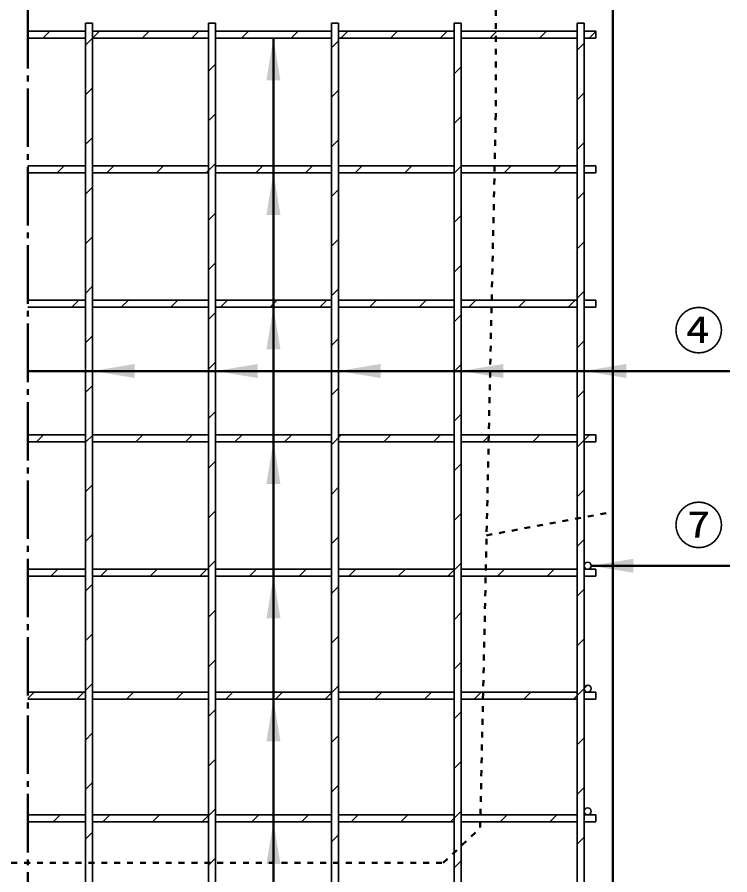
# Model space of a CAD drawing. Units: millimetres, scale not verified. Extents: x 100 to 4105, y 100 to 2870.
# Drawn here: x 2474 to 3083, y 705 to 1438 of the extents above; entities that cross this region are included whole.
import ezdxf
from ezdxf.enums import TextEntityAlignment as Align

# ---------------------------------------------------------------- set-up
doc = ezdxf.new("R2010")
doc.units = ezdxf.units.MM
doc.header["$LTSCALE"] = 5
doc.linetypes.add('USER1', pattern=[13.4, 10, -1.2, 1, -1.2])
doc.linetypes.add('USER2', pattern=[2.2, 1, -1.2])
doc.layers.add('V-nasSTD', color=7, linetype='Continuous', lineweight=35)
doc.styles.add('ＭＳ ゴシック', font='')
doc.styles.get('ＭＳ ゴシック').set_extended_font_data('MS Gothic')

msp = doc.modelspace()

# ---------------------------------------------------------------- hatches: boundary and pattern name
at = {"layer": 'V-nasSTD'}
for points in [[(2686.969, 1384.045), (2692.969, 1420.045), (2698.969, 1384.045)], [(2686.969, 1269.045), (2692.969, 1305.045), (2698.969, 1269.045)], [(2686.969, 1154.045), (2692.969, 1190.045), (2698.969, 1154.045)], [(2574.469, 1141.545), (2538.469, 1135.545), (2574.469, 1129.545)], [(2679.469, 1141.545), (2643.469, 1135.545), (2679.469, 1129.545)], [(2784.469, 1141.545), (2748.469, 1135.545), (2784.469, 1129.545)], [(2889.469, 1141.545), (2853.469, 1135.545), (2889.469, 1129.545)], [(2994.469, 1141.545), (2958.469, 1135.545), (2994.469, 1129.545)], [(2686.969, 1039.045), (2692.969, 1075.045), (2698.969, 1039.045)], [(3000.469, 975.045), (2964.469, 969.045), (3000.469, 963.045)], [(2686.969, 924.045), (2692.969, 960.045), (2698.969, 924.045)], [(2686.969, 819.045), (2692.969, 855.045), (2698.969, 819.045)], [(2686.969, 714.045), (2692.969, 750.045), (2698.969, 714.045)]]:
    msp.add_hatch(color=256, dxfattribs=at).paths.add_polyline_path(points)

# ---------------------------------------------------------------- linework, layer by layer
at = {"layer": 'V-nasSTD', "linetype": 'USER1', "lineweight": 50}
msp.add_line((2482.969, 590.045), (2482.969, 1632.045), dxfattribs=at)
at = {"layer": 'V-nasSTD', "linetype": 'USER2', "lineweight": 50}
for p, q in [((2882.969, 1455.045), (2882.969, 1355.045)), ((2882.969, 1355.045), (2869.618, 744.693)), ((2875.094, 995.045), (2982.969, 1015.045)), ((2837.969, 715.045), (2869.618, 744.693)), ((2127.969, 715.045), (2837.969, 715.045)), ((2127.969, 715.045), (2837.969, 715.045))]:
    msp.add_line(p, q, dxfattribs=at)
at = {"layer": 'V-nasSTD', "lineweight": 50}
for p, q in [((2982.969, 1455.045), (2982.969, 615.045)), ((2692.969, 560.045), (2692.969, 1420.045)), ((3082.969, 1135.545), (2482.969, 1135.545)), ((2964.469, 969.045), (3082.969, 969.045))]:
    msp.add_line(p, q, dxfattribs=at)
at = {"layer": 'V-nasSTD'}
for p, q in [((2532.469, 1433.045), (2532.469, 643.045)), ((2532.469, 1433.045), (2538.469, 1433.045)), ((2532.469, 1426.045), (2532.469, 1430.045)), ((2538.469, 1433.045), (2538.469, 643.045)), ((2538.469, 1430.045), (2538.469, 1426.045)), ((2637.469, 1433.045), (2637.469, 643.045)), ((2637.469, 1433.045), (2643.469, 1433.045)), ((2637.469, 1426.045), (2637.469, 1430.045)), ((2643.469, 1433.045), (2643.469, 643.045)), ((2643.469, 1430.045), (2643.469, 1426.045)), ((2742.469, 1433.045), (2742.469, 643.045)), ((2742.469, 1433.045), (2748.469, 1433.045)), ((2742.469, 1426.045), (2742.469, 1430.045)), ((2748.469, 1433.045), (2748.469, 643.045)), ((2748.469, 1430.045), (2748.469, 1426.045)), ((2847.469, 1433.045), (2847.469, 643.045)), ((2847.469, 1433.045), (2853.469, 1433.045)), ((2847.469, 1426.045), (2847.469, 1430.045)), ((2853.469, 1433.045), (2853.469, 643.045)), ((2853.469, 1430.045), (2853.469, 1426.045)), ((2952.469, 1433.045), (2952.469, 643.045)), ((2952.469, 1433.045), (2958.469, 1433.045)), ((2952.469, 1426.045), (2952.469, 1430.045)), ((2958.469, 1433.045), (2958.469, 643.045)), ((2958.469, 1430.045), (2958.469, 1426.045)), ((2532.469, 1426.045), (2482.969, 1426.045)), ((2482.969, 1426.045), (2532.469, 1426.045)), ((2496.013, 1420.045), (2502.013, 1426.045)), ((2532.469, 1414.075), (2544.439, 1426.045)), ((2637.469, 1426.045), (2538.469, 1426.045)), ((2538.469, 1426.045), (2637.469, 1426.045)), ((2580.866, 1420.045), (2586.866, 1426.045)), ((2623.292, 1420.045), (2629.292, 1426.045)), ((2742.469, 1426.045), (2643.469, 1426.045)), ((2643.469, 1426.045), (2742.469, 1426.045)), ((2665.719, 1420.045), (2671.719, 1426.045)), ((2708.145, 1420.045), (2714.145, 1426.045)), ((2847.469, 1426.045), (2748.469, 1426.045)), ((2748.469, 1426.045), (2847.469, 1426.045)), ((2750.571, 1420.045), (2756.571, 1426.045)), ((2792.998, 1420.045), (2798.998, 1426.045)), ((2835.424, 1420.045), (2841.424, 1426.045)), ((2952.469, 1426.045), (2853.469, 1426.045)), ((2853.469, 1426.045), (2952.469, 1426.045)), ((2877.851, 1420.045), (2883.851, 1426.045)), ((2920.277, 1420.045), (2926.277, 1426.045)), ((2958.469, 1426.045), (2968.469, 1426.045)), ((2958.469, 1426.045), (2968.469, 1426.045)), ((2962.703, 1420.045), (2968.469, 1425.811)), ((2968.469, 1426.045), (2968.469, 1420.045)), ((2968.469, 1426.045), (2968.469, 1420.045)), ((2532.469, 1420.045), (2482.969, 1420.045)), ((2532.469, 1420.045), (2482.969, 1420.045)), ((2532.469, 1311.045), (2532.469, 1420.045)), ((2637.469, 1420.045), (2538.469, 1420.045)), ((2538.469, 1420.045), (2538.469, 1311.045)), ((2637.469, 1420.045), (2538.469, 1420.045)), ((2637.469, 1311.045), (2637.469, 1420.045)), ((2742.469, 1420.045), (2643.469, 1420.045)), ((2742.469, 1420.045), (2643.469, 1420.045)), ((2643.469, 1420.045), (2643.469, 1311.045)), ((2742.469, 1311.045), (2742.469, 1420.045)), ((2742.469, 1411.943), (2748.469, 1417.943)), ((2847.469, 1420.045), (2748.469, 1420.045)), ((2748.469, 1420.045), (2748.469, 1311.045)), ((2847.469, 1420.045), (2748.469, 1420.045)), ((2847.469, 1311.045), (2847.469, 1420.045)), ((2952.469, 1420.045), (2853.469, 1420.045)), ((2853.469, 1420.045), (2853.469, 1311.045)), ((2952.469, 1420.045), (2853.469, 1420.045)), ((2952.469, 1311.045), (2952.469, 1420.045)), ((2952.469, 1409.811), (2958.469, 1415.811)), ((2958.469, 1420.045), (2968.469, 1420.045)), ((2968.469, 1420.045), (2958.469, 1420.045)), ((2958.469, 1420.045), (2958.469, 1311.045)), ((2637.469, 1391.796), (2643.469, 1397.796)), ((2847.469, 1389.664), (2853.469, 1395.664)), ((2532.469, 1371.648), (2538.469, 1377.648)), ((2742.469, 1369.516), (2748.469, 1375.516)), ((2952.469, 1367.384), (2958.469, 1373.384)), ((2637.469, 1349.369), (2643.469, 1355.369)), ((2847.469, 1347.237), (2853.469, 1353.237)), ((2532.469, 1329.222), (2538.469, 1335.222)), ((2742.469, 1327.09), (2748.469, 1333.09)), ((2952.469, 1324.958), (2958.469, 1330.958)), ((2635.571, 1305.045), (2643.469, 1312.943)), ((2532.469, 1311.045), (2482.969, 1311.045)), ((2482.969, 1311.045), (2532.469, 1311.045)), ((2508.292, 1305.045), (2514.292, 1311.045)), ((2637.469, 1311.045), (2538.469, 1311.045)), ((2538.469, 1311.045), (2637.469, 1311.045)), ((2550.719, 1305.045), (2556.719, 1311.045)), ((2593.145, 1305.045), (2599.145, 1311.045)), ((2742.469, 1311.045), (2643.469, 1311.045)), ((2643.469, 1311.045), (2742.469, 1311.045)), ((2677.998, 1305.045), (2683.998, 1311.045)), ((2720.424, 1305.045), (2726.424, 1311.045)), ((2847.469, 1311.045), (2748.469, 1311.045)), ((2748.469, 1311.045), (2847.469, 1311.045)), ((2762.851, 1305.045), (2768.851, 1311.045)), ((2805.277, 1305.045), (2811.277, 1311.045)), ((2847.469, 1304.811), (2853.703, 1311.045)), ((2952.469, 1311.045), (2853.469, 1311.045)), ((2853.469, 1311.045), (2952.469, 1311.045)), ((2890.13, 1305.045), (2896.13, 1311.045)), ((2932.556, 1305.045), (2938.556, 1311.045)), ((2958.469, 1311.045), (2968.469, 1311.045)), ((2958.469, 1311.045), (2968.469, 1311.045)), ((2968.469, 1311.045), (2968.469, 1305.045)), ((2968.469, 1311.045), (2968.469, 1305.045)), ((2532.469, 1305.045), (2482.969, 1305.045)), ((2532.469, 1305.045), (2482.969, 1305.045)), ((2532.469, 1196.045), (2532.469, 1305.045)), ((2637.469, 1305.045), (2538.469, 1305.045)), ((2637.469, 1305.045), (2538.469, 1305.045)), ((2538.469, 1305.045), (2538.469, 1196.045)), ((2637.469, 1196.045), (2637.469, 1305.045)), ((2742.469, 1305.045), (2643.469, 1305.045)), ((2742.469, 1305.045), (2643.469, 1305.045)), ((2643.469, 1305.045), (2643.469, 1196.045)), ((2742.469, 1196.045), (2742.469, 1305.045)), ((2847.469, 1305.045), (2748.469, 1305.045)), ((2748.469, 1305.045), (2748.469, 1196.045)), ((2847.469, 1305.045), (2748.469, 1305.045)), ((2847.469, 1196.045), (2847.469, 1305.045)), ((2952.469, 1305.045), (2853.469, 1305.045)), ((2853.469, 1305.045), (2853.469, 1196.045)), ((2952.469, 1305.045), (2853.469, 1305.045)), ((2952.469, 1196.045), (2952.469, 1305.045)), ((2958.469, 1305.045), (2968.469, 1305.045)), ((2968.469, 1305.045), (2958.469, 1305.045)), ((2958.469, 1305.045), (2958.469, 1196.045)), ((2532.469, 1286.796), (2538.469, 1292.796)), ((2742.469, 1284.664), (2748.469, 1290.664)), ((2952.469, 1282.532), (2958.469, 1288.532)), ((2637.469, 1264.516), (2643.469, 1270.516)), ((2847.469, 1262.384), (2853.469, 1268.384)), ((2532.469, 1244.369), (2538.469, 1250.369)), ((2742.469, 1242.237), (2748.469, 1248.237)), ((2952.469, 1240.105), (2958.469, 1246.105)), ((2637.469, 1222.09), (2643.469, 1228.09)), ((2847.469, 1219.958), (2853.469, 1225.958)), ((2532.469, 1201.943), (2538.469, 1207.943)), ((2742.469, 1199.811), (2748.469, 1205.811)), ((2952.469, 1197.679), (2958.469, 1203.679)), ((2532.469, 1196.045), (2482.969, 1196.045)), ((2482.969, 1196.045), (2532.469, 1196.045)), ((2520.571, 1190.045), (2526.571, 1196.045)), ((2637.469, 1196.045), (2538.469, 1196.045)), ((2538.469, 1196.045), (2637.469, 1196.045)), ((2562.998, 1190.045), (2568.998, 1196.045)), ((2605.424, 1190.045), (2611.424, 1196.045)), ((2742.469, 1196.045), (2643.469, 1196.045)), ((2643.469, 1196.045), (2742.469, 1196.045)), ((2647.851, 1190.045), (2653.851, 1196.045)), ((2690.277, 1190.045), (2696.277, 1196.045)), ((2732.703, 1190.045), (2738.703, 1196.045)), ((2847.469, 1196.045), (2748.469, 1196.045)), ((2748.469, 1196.045), (2847.469, 1196.045)), ((2775.13, 1190.045), (2781.13, 1196.045)), ((2817.556, 1190.045), (2823.556, 1196.045)), ((2952.469, 1196.045), (2853.469, 1196.045)), ((2853.469, 1196.045), (2952.469, 1196.045)), ((2859.983, 1190.045), (2865.983, 1196.045)), ((2902.409, 1190.045), (2908.409, 1196.045)), ((2944.835, 1190.045), (2950.835, 1196.045)), ((2958.469, 1196.045), (2968.469, 1196.045)), ((2958.469, 1196.045), (2968.469, 1196.045)), ((2968.469, 1196.045), (2968.469, 1190.045)), ((2968.469, 1196.045), (2968.469, 1190.045)), ((2532.469, 1190.045), (2482.969, 1190.045)), ((2532.469, 1190.045), (2482.969, 1190.045)), ((2532.469, 1081.045), (2532.469, 1190.045)), ((2637.469, 1190.045), (2538.469, 1190.045)), ((2538.469, 1190.045), (2538.469, 1081.045)), ((2637.469, 1190.045), (2538.469, 1190.045)), ((2637.469, 1081.045), (2637.469, 1190.045)), ((2742.469, 1190.045), (2643.469, 1190.045)), ((2643.469, 1081.045), (2643.469, 1190.045)), ((2643.469, 1190.045), (2742.469, 1190.045)), ((2742.469, 1190.045), (2742.469, 1081.045)), ((2847.469, 1190.045), (2748.469, 1190.045)), ((2748.469, 1190.045), (2748.469, 1081.045)), ((2847.469, 1190.045), (2748.469, 1190.045)), ((2847.469, 1081.045), (2847.469, 1190.045)), ((2952.469, 1190.045), (2853.469, 1190.045)), ((2853.469, 1190.045), (2853.469, 1081.045)), ((2952.469, 1190.045), (2853.469, 1190.045)), ((2952.469, 1081.045), (2952.469, 1190.045)), ((2958.469, 1190.045), (2968.469, 1190.045)), ((2968.469, 1190.045), (2958.469, 1190.045)), ((2958.469, 1190.045), (2958.469, 1081.045)), ((2637.469, 1179.664), (2643.469, 1185.664)), ((2847.469, 1177.532), (2853.469, 1183.532)), ((2532.469, 1159.516), (2538.469, 1165.516)), ((2742.469, 1157.384), (2748.469, 1163.384)), ((2952.469, 1155.252), (2958.469, 1161.252)), ((2637.469, 1137.237), (2643.469, 1143.237)), ((2847.469, 1135.105), (2853.469, 1141.105)), ((2532.469, 1117.09), (2538.469, 1123.09)), ((2742.469, 1114.958), (2748.469, 1120.958)), ((2952.469, 1112.826), (2958.469, 1118.826)), ((2637.469, 1094.811), (2643.469, 1100.811)), ((2847.469, 1092.679), (2853.469, 1098.679)), ((2532.469, 1081.045), (2482.969, 1081.045)), ((2482.969, 1081.045), (2532.469, 1081.045)), ((2490.424, 1075.045), (2496.424, 1081.045)), ((2532.469, 1074.664), (2538.851, 1081.045)), ((2637.469, 1081.045), (2538.469, 1081.045)), ((2538.469, 1081.045), (2637.469, 1081.045)), ((2575.277, 1075.045), (2581.277, 1081.045)), ((2617.703, 1075.045), (2623.703, 1081.045)), ((2742.469, 1081.045), (2643.469, 1081.045)), ((2742.469, 1081.045), (2643.469, 1081.045)), ((2660.13, 1075.045), (2666.13, 1081.045)), ((2702.556, 1075.045), (2708.556, 1081.045)), ((2742.469, 1072.532), (2750.983, 1081.045)), ((2847.469, 1081.045), (2748.469, 1081.045)), ((2748.469, 1081.045), (2847.469, 1081.045)), ((2787.409, 1075.045), (2793.409, 1081.045)), ((2829.835, 1075.045), (2835.835, 1081.045)), ((2952.469, 1081.045), (2853.469, 1081.045)), ((2853.469, 1081.045), (2952.469, 1081.045)), ((2872.262, 1075.045), (2878.262, 1081.045)), ((2914.688, 1075.045), (2920.688, 1081.045)), ((2952.469, 1070.399), (2963.115, 1081.045)), ((2958.469, 1081.045), (2968.469, 1081.045)), ((2958.469, 1081.045), (2968.469, 1081.045)), ((2968.469, 1081.045), (2968.469, 1075.045)), ((2968.469, 1081.045), (2968.469, 1075.045)), ((2532.469, 1075.045), (2482.969, 1075.045)), ((2532.469, 1075.045), (2482.969, 1075.045)), ((2532.469, 966.045), (2532.469, 1075.045)), ((2637.469, 1075.045), (2538.469, 1075.045)), ((2538.469, 1075.045), (2538.469, 966.045)), ((2637.469, 1075.045), (2538.469, 1075.045)), ((2637.469, 966.045), (2637.469, 1075.045)), ((2742.469, 1075.045), (2643.469, 1075.045)), ((2643.469, 966.045), (2643.469, 1075.045)), ((2643.469, 1075.045), (2742.469, 1075.045)), ((2742.469, 1075.045), (2742.469, 966.045)), ((2847.469, 1075.045), (2748.469, 1075.045)), ((2748.469, 1075.045), (2748.469, 966.045)), ((2847.469, 1075.045), (2748.469, 1075.045)), ((2847.469, 966.045), (2847.469, 1075.045)), ((2952.469, 1075.045), (2853.469, 1075.045)), ((2853.469, 1075.045), (2853.469, 966.045)), ((2952.469, 1075.045), (2853.469, 1075.045)), ((2952.469, 969.045), (2952.469, 1075.045)), ((2958.469, 1075.045), (2968.469, 1075.045)), ((2968.469, 1075.045), (2958.469, 1075.045)), ((2958.469, 1075.045), (2958.469, 966.045)), ((2637.469, 1052.384), (2643.469, 1058.384)), ((2847.469, 1050.252), (2853.469, 1056.252)), ((2532.469, 1032.237), (2538.469, 1038.237)), ((2742.469, 1030.105), (2748.469, 1036.105)), ((2952.469, 1027.973), (2958.469, 1033.973)), ((2637.469, 1009.958), (2643.469, 1015.958)), ((2847.469, 1007.826), (2853.469, 1013.826)), ((2532.469, 989.811), (2538.469, 995.811)), ((2742.469, 987.679), (2748.469, 993.679)), ((2952.469, 985.547), (2958.469, 991.547)), ((2637.469, 967.532), (2643.469, 973.532)), ((2842.115, 960.045), (2853.469, 971.399)), ((2952.469, 966.045), (2952.469, 969.045)), ((2532.469, 966.045), (2482.969, 966.045)), ((2482.969, 966.045), (2532.469, 966.045)), ((2502.703, 960.045), (2508.703, 966.045)), ((2637.469, 966.045), (2538.469, 966.045)), ((2538.469, 966.045), (2637.469, 966.045)), ((2545.13, 960.045), (2551.13, 966.045)), ((2587.556, 960.045), (2593.556, 966.045)), ((2629.983, 960.045), (2635.983, 966.045)), ((2742.469, 966.045), (2643.469, 966.045)), ((2742.469, 966.045), (2643.469, 966.045)), ((2672.409, 960.045), (2678.409, 966.045)), ((2714.835, 960.045), (2720.835, 966.045)), ((2847.469, 966.045), (2748.469, 966.045)), ((2748.469, 966.045), (2847.469, 966.045)), ((2757.262, 960.045), (2763.262, 966.045)), ((2799.688, 960.045), (2805.688, 966.045)), ((2952.469, 966.045), (2853.469, 966.045)), ((2853.469, 966.045), (2949.469, 966.045)), ((2884.541, 960.045), (2890.541, 966.045)), ((2926.968, 960.045), (2932.968, 966.045)), ((2952.469, 966.045), (2949.469, 966.045)), ((2949.469, 966.045), (2952.469, 966.045)), ((2958.469, 966.045), (2968.469, 966.045)), ((2958.469, 966.045), (2968.469, 966.045)), ((2968.469, 966.045), (2968.469, 960.045)), ((2968.469, 966.045), (2968.469, 960.045)), ((2532.469, 960.045), (2482.969, 960.045)), ((2532.469, 960.045), (2482.969, 960.045)), ((2532.469, 861.045), (2532.469, 960.045)), ((2532.469, 947.384), (2538.469, 953.384)), ((2637.469, 960.045), (2538.469, 960.045)), ((2538.469, 960.045), (2538.469, 861.045)), ((2637.469, 960.045), (2538.469, 960.045)), ((2637.469, 861.045), (2637.469, 960.045)), ((2742.469, 960.045), (2643.469, 960.045)), ((2643.469, 861.045), (2643.469, 960.045)), ((2643.469, 960.045), (2742.469, 960.045)), ((2742.469, 960.045), (2742.469, 861.045)), ((2847.469, 960.045), (2748.469, 960.045)), ((2748.469, 960.045), (2748.469, 861.045)), ((2847.469, 960.045), (2748.469, 960.045)), ((2847.469, 861.045), (2847.469, 960.045)), ((2952.469, 960.045), (2853.469, 960.045)), ((2853.469, 960.045), (2853.469, 861.045)), ((2952.469, 960.045), (2853.469, 960.045)), ((2952.469, 861.045), (2952.469, 960.045)), ((2958.469, 960.045), (2968.469, 960.045)), ((2968.469, 960.045), (2958.469, 960.045)), ((2958.469, 960.045), (2958.469, 861.045)), ((2742.469, 945.252), (2748.469, 951.252)), ((2952.469, 943.12), (2958.469, 949.12)), ((2637.469, 925.105), (2643.469, 931.105)), ((2847.469, 922.973), (2853.469, 928.973)), ((2532.469, 904.958), (2538.469, 910.958)), ((2742.469, 902.826), (2748.469, 908.826)), ((2952.469, 900.694), (2958.469, 906.694)), ((2637.469, 882.679), (2643.469, 888.679)), ((2847.469, 880.547), (2853.469, 886.547)), ((2532.469, 862.532), (2538.469, 868.532)), ((2737.115, 855.045), (2748.469, 866.399)), ((2958.478, 864.276), (2961.238, 867.036)), ((2532.469, 861.045), (2482.969, 861.045)), ((2482.969, 855.458), (2488.556, 861.045)), ((2482.969, 861.045), (2532.469, 861.045)), ((2524.983, 855.045), (2530.983, 861.045)), ((2637.469, 861.045), (2538.469, 861.045)), ((2538.469, 861.045), (2637.469, 861.045)), ((2567.409, 855.045), (2573.409, 861.045)), ((2609.835, 855.045), (2615.835, 861.045)), ((2742.469, 861.045), (2643.469, 861.045)), ((2742.469, 861.045), (2643.469, 861.045)), ((2652.262, 855.045), (2658.262, 861.045)), ((2694.688, 855.045), (2700.688, 861.045)), ((2847.469, 861.045), (2748.469, 861.045)), ((2748.469, 861.045), (2847.469, 861.045)), ((2779.541, 855.045), (2785.541, 861.045)), ((2821.968, 855.045), (2827.968, 861.045)), ((2952.469, 861.045), (2853.469, 861.045)), ((2853.469, 861.045), (2952.469, 861.045)), ((2864.394, 855.045), (2870.394, 861.045)), ((2906.82, 855.045), (2912.82, 861.045)), ((2949.247, 855.045), (2958.469, 864.267)), ((2958.469, 861.045), (2968.469, 861.045)), ((2958.469, 861.045), (2968.469, 861.045)), ((2968.469, 861.045), (2968.469, 855.045)), ((2968.469, 861.045), (2968.469, 855.045)), ((2532.469, 855.045), (2482.969, 855.045)), ((2532.469, 855.045), (2482.969, 855.045)), ((2532.469, 756.045), (2532.469, 855.045)), ((2637.469, 855.045), (2538.469, 855.045)), ((2538.469, 855.045), (2538.469, 756.045)), ((2637.469, 855.045), (2538.469, 855.045)), ((2637.469, 756.045), (2637.469, 855.045)), ((2742.469, 855.045), (2643.469, 855.045)), ((2643.469, 756.045), (2643.469, 855.045)), ((2643.469, 855.045), (2742.469, 855.045)), ((2742.469, 855.045), (2742.469, 756.045)), ((2847.469, 855.045), (2748.469, 855.045)), ((2748.469, 855.045), (2748.469, 756.045)), ((2847.469, 855.045), (2748.469, 855.045)), ((2847.469, 756.045), (2847.469, 855.045)), ((2952.469, 855.045), (2853.469, 855.045)), ((2853.469, 855.045), (2853.469, 756.045)), ((2952.469, 855.045), (2853.469, 855.045)), ((2952.469, 814.045), (2952.469, 855.045)), ((2958.469, 855.045), (2968.469, 855.045)), ((2968.469, 855.045), (2958.469, 855.045)), ((2958.469, 855.045), (2958.469, 756.045)), ((2637.469, 840.252), (2643.469, 846.252)), ((2847.469, 838.12), (2853.469, 844.12)), ((2532.469, 820.105), (2538.469, 826.105)), ((2742.469, 817.973), (2748.469, 823.973)), ((2952.469, 815.841), (2958.469, 821.841)), ((2952.469, 756.045), (2952.469, 814.045)), ((2637.469, 797.826), (2643.469, 803.826)), ((2847.469, 795.694), (2853.469, 801.694)), ((2532.469, 777.679), (2538.469, 783.679)), ((2742.469, 775.547), (2748.469, 781.547)), ((2952.469, 773.415), (2958.469, 779.415)), ((2532.469, 756.045), (2482.969, 756.045)), ((2482.969, 756.045), (2532.469, 756.045)), ((2504.835, 750.045), (2510.835, 756.045)), ((2637.469, 756.045), (2538.469, 756.045)), ((2538.469, 756.045), (2637.469, 756.045)), ((2547.262, 750.045), (2553.262, 756.045)), ((2589.688, 750.045), (2595.688, 756.045)), ((2632.115, 750.045), (2643.469, 761.399)), ((2742.469, 756.045), (2643.469, 756.045)), ((2742.469, 756.045), (2643.469, 756.045)), ((2674.541, 750.045), (2680.541, 756.045)), ((2716.968, 750.045), (2722.968, 756.045)), ((2847.469, 756.045), (2748.469, 756.045)), ((2748.469, 756.045), (2847.469, 756.045)), ((2759.394, 750.045), (2765.394, 756.045)), ((2801.82, 750.045), (2807.82, 756.045)), ((2844.247, 750.045), (2853.469, 759.267)), ((2952.469, 756.045), (2853.469, 756.045)), ((2853.469, 756.045), (2952.469, 756.045)), ((2886.673, 750.045), (2892.673, 756.045)), ((2929.1, 750.045), (2935.1, 756.045)), ((2958.469, 756.045), (2968.469, 756.045)), ((2958.469, 756.045), (2968.469, 756.045)), ((2968.469, 756.045), (2968.469, 750.045)), ((2968.469, 756.045), (2968.469, 750.045)), ((2532.469, 750.045), (2482.969, 750.045)), ((2532.469, 750.045), (2482.969, 750.045)), ((2532.469, 652.045), (2532.469, 750.045)), ((2637.469, 750.045), (2538.469, 750.045)), ((2538.469, 750.045), (2538.469, 652.045)), ((2637.469, 750.045), (2538.469, 750.045)), ((2637.469, 652.045), (2637.469, 750.045)), ((2742.469, 750.045), (2643.469, 750.045)), ((2643.469, 652.045), (2643.469, 750.045)), ((2643.469, 750.045), (2742.469, 750.045)), ((2742.469, 750.045), (2742.469, 652.045)), ((2847.469, 750.045), (2748.469, 750.045)), ((2748.469, 750.045), (2748.469, 652.045)), ((2847.469, 750.045), (2748.469, 750.045)), ((2847.469, 652.045), (2847.469, 750.045)), ((2952.469, 750.045), (2853.469, 750.045)), ((2853.469, 750.045), (2853.469, 652.045)), ((2952.469, 750.045), (2853.469, 750.045)), ((2952.469, 652.045), (2952.469, 750.045)), ((2958.469, 750.045), (2968.469, 750.045)), ((2968.469, 750.045), (2958.469, 750.045)), ((2958.469, 750.045), (2958.469, 652.045)), ((2532.469, 735.252), (2538.469, 741.252)), ((2742.469, 733.12), (2748.469, 739.12)), ((2952.469, 730.988), (2958.469, 736.988)), ((2637.469, 712.973), (2643.469, 718.973)), ((2847.469, 710.841), (2853.469, 716.841))]:
    msp.add_line(p, q, dxfattribs=at)
for centre in [(2961.469, 969.045), (2961.469, 864.045), (2961.469, 759.045)]:
    msp.add_circle(centre, 3, dxfattribs=at)

# ---------------------------------------------------------------- texts
at = {"layer": 'V-nasSTD', "style": 'ＭＳ ゴシック'}
for s, p in [('④', (3034.769, 1185.745)), ('⑦', (3034.769, 1019.245))]:
    msp.add_text(s, height=31.67, dxfattribs=at).set_placement(p, align=Align.TOP_LEFT)

doc.saveas('drawing.dxf')
